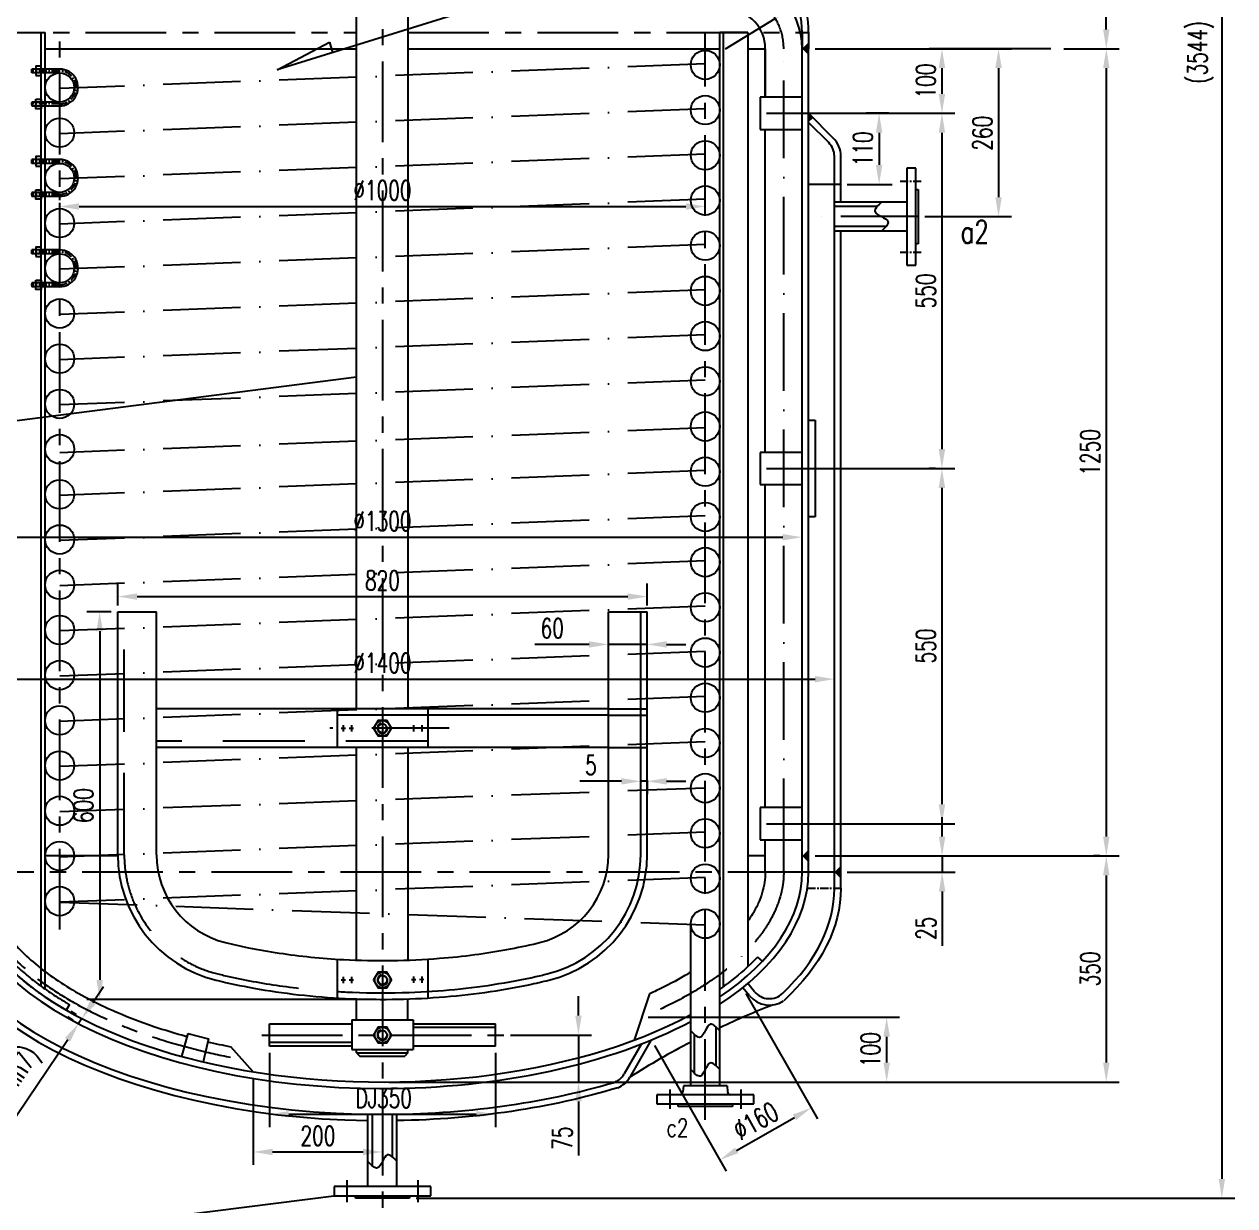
# Model space of a CAD drawing. Extents: x 92764 to 104934, y 26739 to 35166.
# Drawn here: x 94017 to 95892, y 30728 to 32558 of the extents above; entities that cross this region are included whole.
import ezdxf
from ezdxf.enums import TextEntityAlignment as Align

# ---------------------------------------------------------------- set-up
doc = ezdxf.new("R2010")
doc.units = 0
doc.header["$LTSCALE"] = 10
for name, pattern in [('ACAD_ISO10W100', [18, 12, -3, 0, -3]), ('CENTER', [2, 1.25, -0.25, 0.25, -0.25]), ('DASHEDX2', [38.1, 25.4, -12.7])]:
    doc.linetypes.add(name, pattern=pattern)
for name, color, linetype in [('01', 7, 'Continuous'), ('2', 1, 'Continuous'), ('HGJ', 1, 'Continuous'), ('HGJX', 2, 'CENTER'), ('hgjy', 7, 'Continuous'), ('sb', 1, 'Continuous'), ('sbx', 2, 'CENTER'), ('sby', 5, 'Continuous'), ('tank', 1, 'Continuous'), ('tankx', 2, 'ACAD_ISO10W100'), ('tanky', 7, 'Continuous')]:
    doc.layers.add(name, color=color, linetype=linetype)
doc.styles.add('hzfs', font='simplex.shx', dxfattribs={"width": 0.7, "bigfont": 'hzfs.shx'})
doc.dimstyles.new('PVCAD$0', dxfattribs={"dimscale": 10, "dimtxt": 3, "dimasz": 3, "dimexe": 2, "dimexo": 1, "dimgap": 1, "dimtad": 1, "dimdec": 0, "dimzin": 0, "dimdsep": 46, "dimtxsty": 'hzfs', "dimcen": 0, "dimclrd": 4, "dimclre": 4, "dimclrt": 7, "dimadec": 0, "dimazin": 0, "dimtfac": 0.7, "dimtmove": 0, "dimatfit": 0, "dimfxl": 0, "dimarcsym": 0})
doc.dimstyles.new('PVCAD$4', dxfattribs={"dimscale": 10, "dimtxt": 3, "dimasz": 3, "dimexe": 2, "dimexo": 1, "dimgap": 1, "dimtad": 1, "dimtoh": 1, "dimdec": 0, "dimzin": 0, "dimdsep": 46, "dimtxsty": 'hzfs', "dimcen": 0, "dimclrd": 4, "dimclre": 4, "dimclrt": 7, "dimadec": 0, "dimazin": 0, "dimtfac": 0.7, "dimtmove": 0, "dimatfit": 0, "dimfxl": 0, "dimarcsym": 0})

# ---------------------------------------------------------------- blocks, each defined once
blk = doc.blocks.new('*D62')
at = {"color": 4, "lineweight": -2}
for p, q in [((95607.5, 32520.1), (95418.6, 32520.1)), ((95438.6, 32490.1), (95438.6, 32450.1)), ((95167, 32420.1), (95458.6, 32420.1))]:
    blk.add_line(p, q, dxfattribs=at)
at = {"color": 4}
for points in [[(95433.6, 32490.1), (95443.6, 32490.1), (95438.6, 32520.1)], [(95433.6, 32450.1), (95443.6, 32450.1), (95438.6, 32420.1)]]:
    blk.add_solid(points, dxfattribs=at)
at = {"layer": 'DEFPOINTS', "color": 0}
for p in [(95617.5, 32520.1), (95157, 32420.1), (95438.6, 32420.1)]:
    blk.add_point(p, dxfattribs=at)
at = {"color": 7, "insert": (95413.6, 32470.1), "char_height": 30, "attachment_point": 5, "rotation": 90, "style": 'hzfs'}
blk.add_mtext('100', dxfattribs=at)
blk = doc.blocks.new('*D63')
at = {"color": 4, "lineweight": -2}
for p, q in [((95636.5, 32520.1), (95713.2, 32520.1)), ((95693.2, 32490.1), (95693.2, 31300.1)), ((95242, 31270.1), (95713.2, 31270.1))]:
    blk.add_line(p, q, dxfattribs=at)
at = {"color": 4}
for points in [[(95688.2, 32490.1), (95698.2, 32490.1), (95693.2, 32520.1)], [(95688.2, 31300.1), (95698.2, 31300.1), (95693.2, 31270.1)]]:
    blk.add_solid(points, dxfattribs=at)
at = {"layer": 'DEFPOINTS', "color": 0}
for p in [(95626.5, 32520.1), (95232, 31270.1), (95693.2, 31270.1)]:
    blk.add_point(p, dxfattribs=at)
at = {"color": 7, "insert": (95668.2, 31895.1), "char_height": 30, "attachment_point": 5, "rotation": 90, "style": 'hzfs'}
blk.add_mtext('1250', dxfattribs=at)
blk = doc.blocks.new('*D64')
at = {"color": 4, "lineweight": -2}
for p, q in [((95438.9, 31300.1), (95438.9, 31330.1)), ((95292, 31270.1), (95458.9, 31270.1)), ((95438.9, 31270.1), (95438.9, 31245.1)), ((95292, 31245.1), (95458.9, 31245.1)), ((95438.9, 31215.1), (95438.9, 31131.1))]:
    blk.add_line(p, q, dxfattribs=at)
at = {"color": 4}
for points in [[(95433.9, 31300.1), (95443.9, 31300.1), (95438.9, 31270.1)], [(95433.9, 31215.1), (95443.9, 31215.1), (95438.9, 31245.1)]]:
    blk.add_solid(points, dxfattribs=at)
at = {"layer": 'DEFPOINTS', "color": 0}
for p in [(95282, 31270.1), (95282, 31245.1), (95438.9, 31245.1)]:
    blk.add_point(p, dxfattribs=at)
at = {"color": 7, "insert": (95413.9, 31158.1), "char_height": 30, "attachment_point": 5, "rotation": 90, "style": 'hzfs'}
blk.add_mtext('25', dxfattribs=at)
blk = doc.blocks.new('*D65')
at = {"color": 4, "lineweight": -2}
for p, q in [((94123.2, 31043.2), (94140, 31068.1)), ((94092.9, 31016.1), (94084.6, 31021.6)), ((94098.1, 31023.9), (94089.9, 31029.5)), ((94106.4, 31018.3), (94101.2, 31010.5)), ((94084.4, 30985.6), (93990.5, 30846.3))]:
    blk.add_line(p, q, dxfattribs=at)
at = {"color": 4}
for points in [[(94119.1, 31046), (94127.4, 31040.4), (94106.4, 31018.3)], [(94080.2, 30988.4), (94088.5, 30982.8), (94101.2, 31010.5)]]:
    blk.add_solid(points, dxfattribs=at)
at = {"layer": 'DEFPOINTS', "color": 0}
for p in [(94106.4, 31018.3), (94101.2, 31010.5), (94101.2, 31010.5)]:
    blk.add_point(p, dxfattribs=at)
at = {"color": 7, "insert": (94001.8, 30921.9), "char_height": 30, "attachment_point": 5, "rotation": 56.0221, "style": 'hzfs'}
blk.add_mtext('8(min7)', dxfattribs=at)
blk = doc.blocks.new('*D94')
at = {"color": 4, "lineweight": -2}
for p, q in [((93922, 31773.7), (93922, 31783.7)), ((95222, 31773.7), (95222, 31783.7)), ((93952, 31763.7), (95192, 31763.7))]:
    blk.add_line(p, q, dxfattribs=at)
at = {"color": 4}
for points in [[(93952, 31768.7), (93952, 31758.7), (93922, 31763.7)], [(95192, 31768.7), (95192, 31758.7), (95222, 31763.7)]]:
    blk.add_solid(points, dxfattribs=at)
at = {"layer": 'DEFPOINTS', "color": 0}
for p in [(93922, 31763.7), (95222, 31763.7), (95222, 31763.7)]:
    blk.add_point(p, dxfattribs=at)
at = {"color": 7, "insert": (94572, 31788.7), "char_height": 30, "attachment_point": 5, "style": 'hzfs'}
blk.add_mtext('%%C1300', dxfattribs=at)
blk = doc.blocks.new('*D95')
at = {"color": 4, "lineweight": -2}
for p, q in [((93872, 31553.9), (93872, 31563.9)), ((95272, 31553.9), (95272, 31563.9)), ((93902, 31543.9), (95242, 31543.9))]:
    blk.add_line(p, q, dxfattribs=at)
at = {"color": 4}
for points in [[(93902, 31548.9), (93902, 31538.9), (93872, 31543.9)], [(95242, 31548.9), (95242, 31538.9), (95272, 31543.9)]]:
    blk.add_solid(points, dxfattribs=at)
at = {"layer": 'DEFPOINTS', "color": 0}
for p in [(93872, 31543.9), (95272, 31543.9), (95272, 31543.9)]:
    blk.add_point(p, dxfattribs=at)
at = {"color": 7, "insert": (94572, 31568.9), "char_height": 30, "attachment_point": 5, "style": 'hzfs'}
blk.add_mtext('%%C1400', dxfattribs=at)
blk = doc.blocks.new('*D68')
at = {"color": 4, "lineweight": -2}
for p, q in [((94582, 32880.1), (95713.2, 32880.1)), ((95693.2, 32550.1), (95693.2, 32850.1)), ((95627.5, 32520.1), (95713.2, 32520.1))]:
    blk.add_line(p, q, dxfattribs=at)
at = {"color": 4}
for points in [[(95688.2, 32850.1), (95698.2, 32850.1), (95693.2, 32880.1)], [(95688.2, 32550.1), (95698.2, 32550.1), (95693.2, 32520.1)]]:
    blk.add_solid(points, dxfattribs=at)
at = {"layer": 'DEFPOINTS', "color": 0}
for p in [(94572, 32880.1), (95693.2, 32880.1), (95617.5, 32520.1)]:
    blk.add_point(p, dxfattribs=at)
at = {"color": 7, "insert": (95668.2, 32700.1), "char_height": 30, "attachment_point": 5, "rotation": 90, "style": 'hzfs'}
blk.add_mtext('358', dxfattribs=at)
blk = doc.blocks.new('*D101')
at = {"color": 4, "lineweight": -2}
for p, q in [((95719.1, 34289.3), (95892.2, 34289.3)), ((95872.2, 34259.3), (95872.2, 30770.1)), ((94624, 30740.1), (95892.2, 30740.1))]:
    blk.add_line(p, q, dxfattribs=at)
at = {"color": 4}
for points in [[(95867.2, 34259.3), (95877.2, 34259.3), (95872.2, 34289.3)], [(95867.2, 30770.1), (95877.2, 30770.1), (95872.2, 30740.1)]]:
    blk.add_solid(points, dxfattribs=at)
at = {"layer": 'DEFPOINTS', "color": 0}
for p in [(95709.1, 34289.3), (94614, 30740.1), (95872.2, 30740.1)]:
    blk.add_point(p, dxfattribs=at)
at = {"color": 7, "insert": (95839.4, 32514.7), "char_height": 30, "attachment_point": 5, "rotation": 90, "style": 'hzfs'}
blk.add_mtext('(3544)', dxfattribs=at)
blk = doc.blocks.new('*D102')
at = {"color": 4, "lineweight": -2}
for p, q in [((95356.1, 32420.1), (95321.3, 32420.1)), ((95341.3, 32390.1), (95341.3, 32340.1)), ((95292, 32310.1), (95361.3, 32310.1))]:
    blk.add_line(p, q, dxfattribs=at)
at = {"color": 4}
for points in [[(95336.3, 32390.1), (95346.3, 32390.1), (95341.3, 32420.1)], [(95336.3, 32340.1), (95346.3, 32340.1), (95341.3, 32310.1)]]:
    blk.add_solid(points, dxfattribs=at)
at = {"layer": 'DEFPOINTS', "color": 0}
for p in [(95366.1, 32420.1), (95282, 32310.1), (95341.3, 32310.1)]:
    blk.add_point(p, dxfattribs=at)
at = {"color": 7, "insert": (95316.3, 32365.1), "char_height": 30, "attachment_point": 5, "rotation": 90, "style": 'hzfs'}
blk.add_mtext('110', dxfattribs=at)
blk = doc.blocks.new('*D72')
at = {"layer": '2', "color": 4, "lineweight": -2}
for p, q in [((94072, 32285.8), (94072, 32295.8)), ((95072, 32285.8), (95072, 32295.8)), ((94102, 32275.8), (95042, 32275.8))]:
    blk.add_line(p, q, dxfattribs=at)
at = {"layer": '2', "color": 4}
for points in [[(94102, 32280.8), (94102, 32270.8), (94072, 32275.8)], [(95042, 32280.8), (95042, 32270.8), (95072, 32275.8)]]:
    blk.add_solid(points, dxfattribs=at)
at = {"layer": 'DEFPOINTS', "color": 0}
for p in [(94072, 32275.8), (95072, 32275.8), (95072, 32275.8)]:
    blk.add_point(p, dxfattribs=at)
at = {"layer": '2', "color": 7, "insert": (94572, 32300.8), "char_height": 30, "attachment_point": 5, "style": 'hzfs'}
blk.add_mtext('%%C1000', dxfattribs=at)
blk = doc.blocks.new('*D116')
at = {"layer": '2', "color": 4, "lineweight": -2}
for p, q in [((95206.1, 32582.4), (95233, 32598.8)), ((95233, 32598.8), (95298, 32598.8)), ((95103.5, 32520.1), (95180.4, 32566.8))]:
    blk.add_line(p, q, dxfattribs=at)
at = {"layer": '2', "color": 4}
blk.add_solid([(95203.5, 32586.7), (95208.7, 32578.1), (95180.4, 32566.8)], dxfattribs=at)
at = {"layer": 'DEFPOINTS', "color": 0}
for p in [(95180.4, 32566.8), (95103.5, 32520.1)]:
    blk.add_point(p, dxfattribs=at)
at = {"layer": '2', "color": 7, "insert": (95270.5, 32623.8), "char_height": 30, "attachment_point": 5, "style": 'hzfs'}
blk.add_mtext('R90', dxfattribs=at)
blk = doc.blocks.new('*D118')
at = {"color": 4, "lineweight": -2}
for p, q in [((95409.1, 32420.1), (95458.6, 32420.1)), ((95438.6, 32390.1), (95438.6, 31900.1)), ((95167, 31870.1), (95458.6, 31870.1))]:
    blk.add_line(p, q, dxfattribs=at)
at = {"color": 4}
for points in [[(95433.6, 32390.1), (95443.6, 32390.1), (95438.6, 32420.1)], [(95433.6, 31900.1), (95443.6, 31900.1), (95438.6, 31870.1)]]:
    blk.add_solid(points, dxfattribs=at)
at = {"layer": 'DEFPOINTS', "color": 0}
for p in [(95399.1, 32420.1), (95157, 31870.1), (95438.6, 31870.1)]:
    blk.add_point(p, dxfattribs=at)
at = {"color": 7, "insert": (95413.6, 32145.1), "char_height": 30, "attachment_point": 5, "rotation": 90, "style": 'hzfs'}
blk.add_mtext('550', dxfattribs=at)
blk = doc.blocks.new('*D119')
at = {"color": 4, "lineweight": -2}
for p, q in [((95428.6, 31870.1), (95418.6, 31870.1)), ((95438.6, 31840.1), (95438.6, 31350.1)), ((95167, 31320.1), (95458.6, 31320.1))]:
    blk.add_line(p, q, dxfattribs=at)
at = {"color": 4}
for points in [[(95433.6, 31840.1), (95443.6, 31840.1), (95438.6, 31870.1)], [(95433.6, 31350.1), (95443.6, 31350.1), (95438.6, 31320.1)]]:
    blk.add_solid(points, dxfattribs=at)
at = {"layer": 'DEFPOINTS', "color": 0}
for p in [(95438.6, 31870.1), (95157, 31320.1), (95438.6, 31320.1)]:
    blk.add_point(p, dxfattribs=at)
at = {"color": 7, "insert": (95413.6, 31595.1), "char_height": 30, "attachment_point": 5, "rotation": 90, "style": 'hzfs'}
blk.add_mtext('550', dxfattribs=at)
blk = doc.blocks.new('*D74')
at = {"color": 4, "lineweight": -2}
for p, q in [((95242, 32520.1), (95546.3, 32520.1)), ((95526.3, 32490.1), (95526.3, 32290.1)), ((95412, 32260.1), (95546.3, 32260.1))]:
    blk.add_line(p, q, dxfattribs=at)
at = {"color": 4}
for points in [[(95521.3, 32490.1), (95531.3, 32490.1), (95526.3, 32520.1)], [(95521.3, 32290.1), (95531.3, 32290.1), (95526.3, 32260.1)]]:
    blk.add_solid(points, dxfattribs=at)
at = {"layer": 'DEFPOINTS', "color": 0}
for p in [(95232, 32520.1), (95402, 32260.1), (95526.3, 32260.1)]:
    blk.add_point(p, dxfattribs=at)
at = {"color": 7, "insert": (95501.3, 32389.3), "char_height": 30, "attachment_point": 5, "rotation": 90, "style": 'hzfs'}
blk.add_mtext('260', dxfattribs=at)
blk = doc.blocks.new('*D121')
at = {"layer": '2', "color": 4, "lineweight": -2}
for p, q in [((95135, 31057.4), (95246, 30862.9)), ((94993.3, 30976.5), (95104.3, 30782)), ((95120.5, 30814.2), (95210.1, 30865.3))]:
    blk.add_line(p, q, dxfattribs=at)
at = {"layer": '2', "color": 4}
for points in [[(95207.6, 30869.7), (95212.5, 30861), (95236.1, 30880.2)], [(95118, 30818.5), (95123, 30809.9), (95094.4, 30799.3)]]:
    blk.add_solid(points, dxfattribs=at)
at = {"layer": 'DEFPOINTS', "color": 0}
for p in [(95130, 31066), (94988.3, 30985.2), (95236.1, 30880.2)]:
    blk.add_point(p, dxfattribs=at)
at = {"layer": '2', "color": 7, "insert": (95150.1, 30859.9), "char_height": 30, "attachment_point": 5, "rotation": 29.7222, "style": 'hzfs'}
blk.add_mtext('%%C160', dxfattribs=at)
blk = doc.blocks.new('*D123')
at = {"layer": '2', "color": 4, "lineweight": -2}
for p, q in [((94162, 31658.1), (94162, 31691.8)), ((94982, 31658.1), (94982, 31691.8)), ((94192, 31671.8), (94952, 31671.8))]:
    blk.add_line(p, q, dxfattribs=at)
at = {"layer": '2', "color": 4}
for points in [[(94192, 31676.8), (94192, 31666.8), (94162, 31671.8)], [(94952, 31676.8), (94952, 31666.8), (94982, 31671.8)]]:
    blk.add_solid(points, dxfattribs=at)
at = {"layer": 'DEFPOINTS', "color": 0}
for p in [(94982, 31671.8), (94162, 31648.1), (94982, 31648.1)]:
    blk.add_point(p, dxfattribs=at)
at = {"layer": '2', "color": 7, "insert": (94572, 31696.8), "char_height": 30, "attachment_point": 5, "style": 'hzfs'}
blk.add_mtext('820', dxfattribs=at)
blk = doc.blocks.new('*D124')
at = {"layer": '2', "color": 4, "lineweight": -2}
for p, q in [((94152, 31648.1), (94114, 31648.1)), ((94134, 31618.1), (94134, 31078.1)), ((94562, 31048.1), (94114, 31048.1))]:
    blk.add_line(p, q, dxfattribs=at)
at = {"layer": '2', "color": 4}
for points in [[(94129, 31618.1), (94139, 31618.1), (94134, 31648.1)], [(94129, 31078.1), (94139, 31078.1), (94134, 31048.1)]]:
    blk.add_solid(points, dxfattribs=at)
at = {"layer": 'DEFPOINTS', "color": 0}
for p in [(94162, 31648.1), (94134, 31048.1), (94572, 31048.1)]:
    blk.add_point(p, dxfattribs=at)
at = {"layer": '2', "color": 7, "insert": (94109, 31348.1), "char_height": 30, "attachment_point": 5, "rotation": 90, "style": 'hzfs'}
blk.add_mtext('600', dxfattribs=at)
blk = doc.blocks.new('*D125')
at = {"layer": '2', "color": 4, "lineweight": -2}
for p, q in [((94922, 31607.7), (94922, 31617.7)), ((94982, 31607.7), (94982, 31617.7)), ((94892, 31597.7), (94808, 31597.7)), ((94982, 31597.7), (94922, 31597.7)), ((95012, 31597.7), (95042, 31597.7))]:
    blk.add_line(p, q, dxfattribs=at)
at = {"layer": '2', "color": 4}
for points in [[(94892, 31602.7), (94892, 31592.7), (94922, 31597.7)], [(95012, 31602.7), (95012, 31592.7), (94982, 31597.7)]]:
    blk.add_solid(points, dxfattribs=at)
at = {"layer": 'DEFPOINTS', "color": 0}
for p in [(94922, 31597.7), (94922, 31597.7), (94982, 31597.7)]:
    blk.add_point(p, dxfattribs=at)
at = {"layer": '2', "color": 7, "insert": (94835, 31622.7), "char_height": 30, "attachment_point": 5, "style": 'hzfs'}
blk.add_mtext('60', dxfattribs=at)
blk = doc.blocks.new('*D126')
at = {"layer": '2', "color": 4, "lineweight": -2}
for p, q in [((94972, 31395.7), (94972, 31405.7)), ((94942, 31385.7), (94877.9, 31385.7)), ((94982, 31385.7), (94972, 31385.7)), ((94982, 31387.7), (94982, 31365.7)), ((95012, 31385.7), (95042, 31385.7))]:
    blk.add_line(p, q, dxfattribs=at)
at = {"layer": '2', "color": 4}
for points in [[(94942, 31390.7), (94942, 31380.7), (94972, 31385.7)], [(95012, 31390.7), (95012, 31380.7), (94982, 31385.7)]]:
    blk.add_solid(points, dxfattribs=at)
at = {"layer": 'DEFPOINTS', "color": 0}
for p in [(94982, 31397.7), (94972, 31385.7), (94982, 31385.7)]:
    blk.add_point(p, dxfattribs=at)
at = {"layer": '2', "color": 7, "insert": (94894.9, 31410.7), "char_height": 30, "attachment_point": 5, "style": 'hzfs'}
blk.add_mtext('5', dxfattribs=at)
blk = doc.blocks.new('*D134')
at = {"layer": '2', "color": 4, "lineweight": -2}
for p, q in [((94983.7, 31020.3), (95373, 31020.3)), ((95353, 30950.1), (95353, 30990.3)), ((94582, 30920.1), (95373, 30920.1))]:
    blk.add_line(p, q, dxfattribs=at)
at = {"layer": '2', "color": 4}
for points in [[(95348, 30990.3), (95358, 30990.3), (95353, 31020.3)], [(95348, 30950.1), (95358, 30950.1), (95353, 30920.1)]]:
    blk.add_solid(points, dxfattribs=at)
at = {"layer": 'DEFPOINTS', "color": 0}
for p in [(94973.7, 31020.3), (95353, 31020.3), (94572, 30920.1)]:
    blk.add_point(p, dxfattribs=at)
at = {"layer": '2', "color": 7, "insert": (95328, 30970.2), "char_height": 30, "attachment_point": 5, "rotation": 90, "style": 'hzfs'}
blk.add_mtext('100', dxfattribs=at)
blk = doc.blocks.new('*D136')
at = {"layer": '2', "color": 4, "lineweight": -2}
for p, q in [((94396.8, 30965.4), (94396.8, 30850.1)), ((94747.2, 30965.4), (94747.2, 30850.1)), ((94426.8, 30870.1), (94717.2, 30870.1))]:
    blk.add_line(p, q, dxfattribs=at)
at = {"layer": '2', "color": 4}
for points in [[(94426.8, 30875.1), (94426.8, 30865.1), (94396.8, 30870.1)], [(94717.2, 30875.1), (94717.2, 30865.1), (94747.2, 30870.1)]]:
    blk.add_solid(points, dxfattribs=at)
at = {"layer": 'DEFPOINTS', "color": 0}
for p in [(94396.8, 30975.4), (94747.2, 30975.4), (94747.2, 30870.1)]:
    blk.add_point(p, dxfattribs=at)
at = {"layer": '2', "color": 7, "insert": (94574, 30895.1), "char_height": 30, "attachment_point": 5, "style": 'hzfs'}
blk.add_mtext('DJ350', dxfattribs=at)
blk = doc.blocks.new('*D141')
at = {"layer": '2', "color": 4, "lineweight": -2}
for p, q in [((94371.9, 30925.9), (94371.9, 30791.8)), ((94572, 30910.1), (94572, 30791.8)), ((94401.9, 30811.8), (94542, 30811.8))]:
    blk.add_line(p, q, dxfattribs=at)
at = {"layer": '2', "color": 4}
for points in [[(94401.9, 30816.8), (94401.9, 30806.8), (94371.9, 30811.8)], [(94542, 30816.8), (94542, 30806.8), (94572, 30811.8)]]:
    blk.add_solid(points, dxfattribs=at)
at = {"layer": 'DEFPOINTS', "color": 0}
for p in [(94371.9, 30935.9), (94572, 30920.1), (94572, 30811.8)]:
    blk.add_point(p, dxfattribs=at)
at = {"layer": '2', "color": 7, "insert": (94472, 30836.8), "char_height": 30, "attachment_point": 5, "style": 'hzfs'}
blk.add_mtext('200', dxfattribs=at)
blk = doc.blocks.new('*D145')
at = {"layer": '2', "color": 4, "lineweight": -2}
for p, q in [((94875.6, 31022.9), (94875.6, 31052.9)), ((94770.3, 30992.9), (94895.6, 30992.9)), ((94875.6, 30992.9), (94875.6, 30920.1)), ((94770.3, 30920.1), (94895.6, 30920.1)), ((94875.6, 30890.1), (94875.6, 30806.1))]:
    blk.add_line(p, q, dxfattribs=at)
at = {"layer": '2', "color": 4}
for points in [[(94870.6, 31022.9), (94880.6, 31022.9), (94875.6, 30992.9)], [(94870.6, 30890.1), (94880.6, 30890.1), (94875.6, 30920.1)]]:
    blk.add_solid(points, dxfattribs=at)
at = {"layer": 'DEFPOINTS', "color": 0}
for p in [(94760.3, 30992.9), (94760.3, 30920.1), (94875.6, 30920.1)]:
    blk.add_point(p, dxfattribs=at)
at = {"layer": '2', "color": 7, "insert": (94850.6, 30833.1), "char_height": 30, "attachment_point": 5, "rotation": 90, "style": 'hzfs'}
blk.add_mtext('75', dxfattribs=at)
blk = doc.blocks.new('*D147')
at = {"layer": '2', "color": 4, "lineweight": -2}
for p, q in [((95683.2, 31270.1), (95673.2, 31270.1)), ((95693.2, 31240.1), (95693.2, 30950.1)), ((94582, 30920.1), (95713.2, 30920.1))]:
    blk.add_line(p, q, dxfattribs=at)
at = {"layer": '2', "color": 4}
for points in [[(95688.2, 31240.1), (95698.2, 31240.1), (95693.2, 31270.1)], [(95688.2, 30950.1), (95698.2, 30950.1), (95693.2, 30920.1)]]:
    blk.add_solid(points, dxfattribs=at)
at = {"layer": 'DEFPOINTS', "color": 0}
for p in [(95693.2, 31270.1), (94572, 30920.1), (95693.2, 30920.1)]:
    blk.add_point(p, dxfattribs=at)
at = {"layer": '2', "color": 7, "insert": (95668.2, 31095.1), "char_height": 30, "attachment_point": 5, "rotation": 90, "style": 'hzfs'}
blk.add_mtext('350', dxfattribs=at)

msp = doc.modelspace()

# ---------------------------------------------------------------- linework, layer by layer
for p, q in [((94678.5, 32571), (94409, 32487.6)), ((94409, 32487.6), (94489.7, 32530.1)), ((94489.7, 32530.1), (94494.7, 32514.1))]:
    msp.add_line(p, q)
at = {"layer": '01'}
for p, q in [((94922, 31498.1), (94982, 31498.1)), ((94922, 31488.1), (94982, 31488.1)), ((94922, 31438.1), (94982, 31438.1))]:
    msp.add_line(p, q, dxfattribs=at)
at = {"layer": '2'}
for p, q in [((94006, 32545.1), (94049.5, 32545.1)), ((94043.5, 31095.7), (94043.5, 32545.1)), ((94049.5, 31091.1), (94049.5, 32545.1)), ((95138, 32545.1), (95094.5, 32545.1)), ((95094.5, 31028), (95094.5, 32545.1)), ((95100.5, 31068.2), (95100.5, 32545.1)), ((95138, 32545.1), (95138, 31098.8)), ((95165, 32520.1), (95165, 32445.1)), ((94072, 32488.6), (94029.1, 32488.6)), ((94029.1, 32482.6), (94029.1, 32488.6)), ((94072, 32482.6), (94029.1, 32482.6)), ((95222, 32445.1), (95157, 32445.1)), ((95157, 32445.1), (95157, 32395.1)), ((94029.1, 32437.5), (94029.1, 32431.5)), ((94071.3, 32437.4), (94029.1, 32437.4)), ((94071.3, 32431.4), (94029.1, 32431.4)), ((95157, 32395.1), (95222, 32395.1)), ((94072, 32348.6), (94029.1, 32348.6)), ((94029.1, 32342.6), (94029.1, 32348.6)), ((94072, 32342.6), (94029.1, 32342.6)), ((94029.1, 32297.5), (94029.1, 32291.5)), ((94071.3, 32297.4), (94029.1, 32297.4)), ((94071.3, 32291.4), (94029.1, 32291.4)), ((94072, 32208.6), (94029.1, 32208.6)), ((94029.1, 32202.6), (94029.1, 32208.6)), ((94072, 32202.6), (94029.1, 32202.6)), ((94029.1, 32157.5), (94029.1, 32151.5)), ((94071.3, 32157.4), (94029.1, 32157.4)), ((94071.3, 32151.4), (94029.1, 32151.4)), ((95222, 31895.1), (95157, 31895.1)), ((95157, 31895.1), (95157, 31845.1)), ((95157, 31845.1), (95222, 31845.1)), ((94162, 31648.1), (94222, 31648.1)), ((94922, 31648.1), (94982, 31648.1)), ((94922, 31498.1), (94222, 31498.1)), ((94501.9, 31498.1), (94501.9, 31438.1)), ((94922, 31488.1), (94501.9, 31488.1)), ((94507.9, 31467.9), (94514.5, 31467.9)), ((94511.2, 31472.9), (94511.2, 31463)), ((94520.5, 31467.9), (94527.1, 31467.9)), ((94523.8, 31472.9), (94523.8, 31463)), ((94623.5, 31467.9), (94616.9, 31467.9)), ((94620.2, 31472.9), (94620.2, 31463)), ((94636.2, 31467.9), (94629.6, 31467.9)), ((94632.9, 31472.9), (94632.9, 31463)), ((94922, 31438.1), (94222, 31438.1)), ((95222, 31345.1), (95157, 31345.1)), ((95157, 31345.1), (95157, 31295.1)), ((95157, 31295.1), (95222, 31295.1)), ((94502, 31110.3), (94502, 31050.2)), ((95152.7, 31113.3), (95160.4, 31107)), ((94508, 31078.1), (94514.6, 31078.1)), ((94511.3, 31083.1), (94511.3, 31073.1)), ((94520.6, 31078.1), (94527.2, 31078.1)), ((94523.9, 31083.1), (94523.9, 31073.1)), ((94623.5, 31078.5), (94616.9, 31078.4)), ((94620.2, 31083.4), (94620.2, 31073.5)), ((94636.2, 31078.6), (94629.6, 31078.5)), ((94632.8, 31083.5), (94632.9, 31073.6)), ((95148.3, 31059.9), (95137.7, 31072.5)), ((94985.7, 31056.5), (94962, 30985.1)), ((95140.7, 31053.4), (95130, 31066)), ((94524.6, 31016.3), (94524.6, 30970.6)), ((94524.6, 31016.3), (94619.4, 31016.3)), ((94619.4, 31016.3), (94619.4, 30970.6)), ((94396.8, 30975.4), (94396.8, 31010.4)), ((94396.8, 31010.4), (94524.6, 31010.4)), ((94619.4, 31010.4), (94747.2, 31010.4)), ((94747.2, 31004.5), (94619.4, 31004.5)), ((94747.2, 30975.4), (94747.2, 31010.4)), ((94270.4, 30995.4), (94260.7, 30959.8)), ((94270.4, 30995.4), (94302.5, 30987.1)), ((94302.5, 30987.1), (94294.1, 30951.3)), ((94396.8, 30981.8), (94524.6, 30981.8)), ((94973.3, 30979.1), (94946.6, 30932.8)), ((94988.3, 30985.2), (94955.2, 30927.8)), ((94371.9, 30935.9), (94336.9, 30974.7)), ((94524.6, 30975.4), (94396.8, 30975.4)), ((94524.6, 30970.6), (94619.4, 30970.6)), ((94532, 30965.1), (94611.4, 30965.1)), ((94532, 30965.1), (94537, 30960.1)), ((94537, 30960.1), (94606.4, 30960.1)), ((94611.4, 30965.1), (94606.4, 30960.1)), ((94747.2, 30975.4), (94619.4, 30975.4))]:
    msp.add_line(p, q, dxfattribs=at)
at = {"layer": '2', "color": 0, "linetype": 'DASHEDX2', "ltscale": 0.5}
for p, q in [((94172, 31272.1), (94172, 31648.1)), ((94642.2, 31448.1), (94222, 31448.1)), ((94043.5, 31068.2), (94043.5, 31095.7)), ((94049.5, 31063.9), (94049.5, 31091.1)), ((94087.1, 31040.1), (94082.2, 31031.5))]:
    msp.add_line(p, q, dxfattribs=at)
at = {"layer": '2', "color": 0}
for p, q in [((94642.2, 31498.1), (94642.2, 31438.1)), ((94642.2, 31110.3), (94642.2, 31050.2))]:
    msp.add_line(p, q, dxfattribs=at)
at = {"layer": '2'}
for points in [[(94035, 32478.4), (94043.5, 32478.4), (94043.5, 32493), (94035, 32493)], [(94035, 32441.8), (94043.5, 32441.8), (94043.5, 32427.2), (94035, 32427.2)], [(94035, 32338.4), (94043.5, 32338.4), (94043.5, 32353), (94035, 32353)], [(94035, 32301.8), (94043.5, 32301.8), (94043.5, 32287.2), (94035, 32287.2)], [(94035, 32198.4), (94043.5, 32198.4), (94043.5, 32213), (94035, 32213)], [(94035, 32161.8), (94043.5, 32161.8), (94043.5, 32147.2), (94035, 32147.2)]]:
    msp.add_lwpolyline(points, close=True, dxfattribs=at)
at = {"layer": '2', "linetype": 'Continuous'}
for points in [[(94578.9, 31455.9), (94585.9, 31467.9), (94578.9, 31479.9), (94565.1, 31479.9), (94558.2, 31467.9), (94565.1, 31455.9)], [(94579, 31066.1), (94586, 31078.1), (94579, 31090.1), (94565.2, 31090.1), (94558.2, 31078.1), (94565.2, 31066.1)], [(94578.9, 30980.9), (94585.9, 30992.9), (94578.9, 31004.9), (94565.1, 31004.9), (94558.2, 30992.9), (94565.1, 30980.9)]]:
    msp.add_lwpolyline(points, close=True, dxfattribs=at)
at = {"layer": '2'}
for centre in [(95072, 32495.1), (94072, 32460.1), (95072, 32425.1), (94072, 32390.1), (95072, 32355.1), (94072, 32320.1), (95072, 32285.1), (94072, 32250.1), (95072, 32215.1), (94072, 32180.1), (95072, 32145.1), (94072, 32110.1), (95072, 32075.1), (94072, 32040.1), (95072, 32005.1), (94072, 31970.1), (95072, 31935.1), (94072, 31900.1), (95072, 31865.1), (94072, 31830.1), (95072, 31795.1), (94072, 31760.1), (95072, 31725.1), (94072, 31690.1), (95072, 31655.1), (94072, 31620.1), (95072, 31585.1), (94072, 31550.1), (95072, 31515.1), (94072, 31480.1), (95072, 31445.1), (94072, 31410.1), (95072, 31375.1), (94072, 31340.1), (95072, 31305.1), (94072, 31270.1), (95072, 31235.1), (94072, 31200.1), (95072, 31165.1)]:
    msp.add_circle(centre, 22.5, dxfattribs=at)
at = {"layer": '2', "linetype": 'Continuous'}
for centre, radius in [((94572, 31467.9), 12), ((94572, 31467.9), 6.92), ((94572.1, 31078.1), 12), ((94572.1, 31078.1), 6.92), ((94572, 30992.9), 12), ((94572, 30992.9), 6.92)]:
    msp.add_circle(centre, radius, dxfattribs=at)
at = {"layer": '2'}
for centre, radius, start, end in [((95103.5, 32520.1), 118.5, 0, 85.6988), ((95103.5, 32520.1), 61.5, 0, 85.6988), ((94072, 32460.1), 28.5, 134.2525, 134.2525), ((94072, 32460.1), 28.5, 268.599, 89.6509), ((94072, 32320.1), 28.5, 134.2525, 134.2525), ((94072, 32320.1), 28.5, 268.599, 89.6509), ((94072, 32180.1), 28.5, 134.2525, 134.2525), ((94072, 32180.1), 28.5, 268.599, 89.6509), ((95072, 31655.1), 28.5, 45.7475, 45.7475), ((95171.2, 31079.2), 40, 220.1753, 303.7896), ((95171.2, 31079.2), 30, 220.1753, 313.6324), ((95652.6, 29821), 1308.1, 111.3194, 115.2515), ((95652.6, 29821), 1308.1, 117.4512, 122.2121), ((94920.6, 30947.8), 30, 286.5198, 330), ((94920.6, 30947.8), 40, 293.7359, 330)]:
    msp.add_arc(centre, radius, start, end, dxfattribs=at)
at = {"layer": '2', "color": 7, "linetype": 'Continuous'}
for centre in [(94572, 31467.9), (94572.1, 31078.1), (94572, 30992.9)]:
    msp.add_arc(centre, 8, 105, 15, dxfattribs=at)
at = {"layer": '2', "color": 0, "linetype": 'DASHEDX2', "ltscale": 0.5}
msp.add_arc((94362, 31272.1), 190, 180, 256.2234, dxfattribs=at)
for points, knots in [([(93991.4, 31113.3), (93993.8, 31110.8), (93996.3, 31108.2), (94009.9, 31094.7), (94022.4, 31084), (94049.7, 31063.4), (94064.6, 31053.4), (94082.8, 31042.7), (94084.9, 31041.4), (94087.1, 31040.1)], [3.5822047, 3.5822047, 3.5822047, 3.5822047, 3.6093309, 3.6093309, 3.7262654, 3.7262654, 3.8432, 3.8432, 3.8588393, 3.8588393, 3.8588393, 3.8588393]), ([(93984.1, 31106.5), (93992.4, 31097.7), (94001.5, 31089.1), (94021.2, 31072.3), (94031.8, 31064.1), (94054.5, 31048.2), (94066.5, 31040.6), (94080.2, 31032.6), (94081.2, 31032), (94082.2, 31031.5)], [3.5822047, 3.5822047, 3.5822047, 3.5822047, 3.6720896, 3.6720896, 3.7619744, 3.7619744, 3.8518593, 3.8518593, 3.8588393, 3.8588393, 3.8588393, 3.8588393]), ([(94316.8, 31087.6), (94329.6, 31084.4), (94342.7, 31081.5), (94382.7, 31073.5), (94410.5, 31069.1), (94459.6, 31063.4), (94480.7, 31061.5), (94502, 31060.2)], [4.2564376, 4.2564376, 4.2564376, 4.2564376, 4.331698, 4.331698, 4.482219, 4.482219, 4.5922809, 4.5922809, 4.5922809, 4.5922809])]:
    msp.add_open_spline(points, degree=3, knots=knots, dxfattribs=at)
at = {"layer": '2'}
msp.add_open_spline([(95152.7, 31113.3), (95150.2, 31110.8), (95147.7, 31108.2), (95134.1, 31094.7), (95121.7, 31084), (95103.6, 31070.4), (95099.1, 31067.1), (95094.5, 31063.9)], degree=3, knots=[3.5822047, 3.5822047, 3.5822047, 3.5822047, 3.6093309, 3.6093309, 3.7262654, 3.7262654, 3.7637113, 3.7637113, 3.7637113, 3.7637113], dxfattribs=at)
at = {"layer": 'HGJ'}
for p, q in [((95384, 32335.1), (95384, 32185.1)), ((95398, 32335.1), (95384, 32335.1)), ((95398, 32185.1), (95398, 32335.1)), ((95398, 32302.1), (95402, 32302.1)), ((95402, 32302.1), (95402, 32218.1)), ((95384, 32282.6), (95272, 32282.6)), ((95338.1, 32275.6), (95272, 32275.6)), ((95351.9, 32244.6), (95272, 32244.6)), ((95384, 32237.6), (95272, 32237.6)), ((95402, 32218.1), (95398, 32218.1)), ((95384, 32185.1), (95398, 32185.1)), ((94549.5, 30758.1), (94549.5, 30870.3)), ((94556.5, 30790.2), (94556.5, 30870.2)), ((94587.5, 30804), (94587.5, 30870.2)), ((94594.5, 30758.1), (94594.5, 30870.3)), ((94647, 30758.1), (94497, 30758.1)), ((94497, 30758.1), (94497, 30744.1)), ((94647, 30744.1), (94647, 30758.1)), ((94497, 30744.1), (94647, 30744.1)), ((94530, 30740.1), (94530, 30744.1)), ((94614, 30740.1), (94530, 30740.1)), ((94614, 30744.1), (94614, 30740.1))]:
    msp.add_line(p, q, dxfattribs=at)
at = {"layer": 'HGJX'}
for p, q in [((94072, 32485.6), (94027.1, 32485.6)), ((94072, 32434.6), (94027.1, 32434.6)), ((94072, 32345.6), (94027.1, 32345.6)), ((95374, 32315.1), (95408, 32315.1)), ((94072, 32294.6), (94027.1, 32294.6)), ((94072, 32205.6), (94027.1, 32205.6)), ((95374, 32205.1), (95408, 32205.1)), ((94072, 32154.6), (94027.1, 32154.6))]:
    msp.add_line(p, q, dxfattribs=at)
for centre in [(94072, 32460.1), (94072, 32320.1), (94072, 32180.1)]:
    msp.add_arc(centre, 25.5, 268.599, 89.6509, dxfattribs=at)
at = {"layer": 'hgjy'}
for points in [[(95345, 32282.6), (95335, 32267.6), (95355, 32252.6), (95345, 32237.6)], [(94594.5, 30797.1), (94579.5, 30807.1), (94564.5, 30787.1), (94549.5, 30797.1)]]:
    msp.add_spline(points, degree=3, dxfattribs=at)
at = {"layer": 'sb'}
for p, q in [((95232, 32420.1), (95270.3, 32381.8)), ((95232, 32406), (95263.2, 32374.7)), ((95272, 31220.1), (95272, 32353.5)), ((95282, 32282.6), (95282, 32353.5)), ((95282, 32310.1), (95232, 32310.1)), ((95282, 31220.1), (95282, 32237.6)), ((95282, 31245.1), (95232, 31245.1))]:
    msp.add_line(p, q, dxfattribs=at)
for radius in [30, 40]:
    msp.add_arc((95242, 32353.5), radius, 0, 45, dxfattribs=at)
for major_axis, ratio, start_param, end_param in [((710, 0), 0.507042, 3.141593, 4.680694), ((700, 0), 0.5, 3.141593, 4.712389), ((700, 0), 0.5, 5.800163, 6.283185), ((700, 0), 0.5, 4.712389, 5.247777)]:
    msp.add_ellipse((94572, 31220.1), major_axis=major_axis, ratio=ratio, start_param=start_param, end_param=end_param, dxfattribs=at)
at = {"layer": 'sb', "extrusion": (0, 0, -1)}
for major_axis, start_param, end_param in [((-710, 0), 3.141593, 3.646337), ((710, 0), 1.031342, 1.539101)]:
    msp.add_ellipse((94572, 31220.1), major_axis=major_axis, ratio=0.507042, start_param=start_param, end_param=end_param, dxfattribs=at)
at = {"layer": 'sbx'}
msp.add_line((95230.2, 31220.1), (95282, 31220.1), dxfattribs=at)
at = {"layer": 'sby'}
for points in [[(95232, 32406), (95232, 32420.1), (95239.1, 32413)], [(95272, 31245.1), (95282, 31255.1), (95282, 31235.1)]]:
    msp.add_solid(points, dxfattribs=at)
at = {"layer": 'tank'}
for p, q in [((94532, 31498.1), (94532, 32869.5)), ((94612, 31498.1), (94612, 32869.5)), ((95222, 32545.1), (95222, 32520.1)), ((95232, 32545.1), (95232, 32520.1)), ((94049.5, 32520.1), (94532, 32520.1)), ((94612, 32520.1), (95094.5, 32520.1)), ((95138, 32520.1), (95165, 32520.1)), ((95165, 32445.1), (95165, 32520.1)), ((95222, 32520.1), (95232, 32520.1)), ((95222, 31270.1), (95222, 32520.1)), ((95232, 31270.1), (95232, 32520.1)), ((95165, 31895.1), (95165, 32395.1)), ((95232, 31945.1), (95242, 31945.1)), ((95242, 31945.1), (95242, 31795.1)), ((95165, 31345.1), (95165, 31845.1)), ((95242, 31795.1), (95232, 31795.1)), ((94162, 31272.1), (94162, 31648.1)), ((94222, 31272.1), (94222, 31648.1)), ((94922, 31272.1), (94922, 31648.1)), ((94972, 31272.1), (94972, 31648.1)), ((94982, 31272.1), (94982, 31648.1)), ((94532, 31108.8), (94532, 31438.1)), ((94611.6, 31108.8), (94612, 31438.1)), ((95165, 31270.1), (95165, 31295.1)), ((94162, 31270.1), (94049.5, 31270.1)), ((95094.5, 30914.4), (95094.5, 31270.1)), ((95165, 31270.1), (95138, 31270.1)), ((95165, 31245.1), (95165, 31270.1)), ((95222, 31245.1), (95222, 31270.1)), ((95232, 31245.1), (95232, 31270.1)), ((95049.5, 30914.4), (95049.5, 31165.1)), ((94532, 31016.3), (94532, 31048.8)), ((94611.5, 31016.3), (94611.5, 31048.8)), ((95088.9, 30945.1), (95088.9, 31005.2)), ((95055.1, 30933.7), (95055.1, 30993.8)), ((94532, 30965.1), (94532, 30970.6)), ((94611.4, 30965.1), (94611.4, 30970.6)), ((95038.3, 30914.4), (95037.4, 30905)), ((95105.8, 30914.4), (95038.3, 30914.4)), ((95105.8, 30914.4), (95106.6, 30905)), ((95147, 30900.4), (94997, 30900.4)), ((94997, 30900.4), (94997, 30886.4)), ((94997, 30886.4), (95147, 30886.4)), ((95030, 30882.4), (95030, 30886.4)), ((95114, 30886.4), (95114, 30882.4)), ((95147, 30886.4), (95147, 30900.4)), ((95114, 30882.4), (95030, 30882.4))]:
    msp.add_line(p, q, dxfattribs=at)
for centre, radius, start, end in [((94362, 31272.1), 200, 180, 256.2234), ((94362, 31272.1), 140, 180, 256.2234), ((94782, 31272.1), 140, 283.7766, 0), ((94782, 31272.1), 190, 283.7766, 0), ((94782, 31272.1), 200, 283.7766, 0), ((95032.4, 30905.4), 5, 270, 354.8572), ((95111.6, 30905.4), 5, 185.1428, 270)]:
    msp.add_arc(centre, radius, start, end, dxfattribs=at)
for centre, major_axis, ratio, start_param, end_param in [((94572, 32545.1), (-650, 0), 0.5, 3.141593, 4.712389), ((94572, 32545.1), (-660, 0), 0.507576, 3.141593, 3.903552), ((94572, 31245.1), (660, 0), 0.507576, 3.141593, 4.712389), ((94572, 31245.1), (650, 0), 0.5, 3.141593, 5.537489), ((94572, 31245.1), (650, 0), 0.5, 5.646122, 6.283185), ((94572, 31245.1), (660, 0), 0.507576, 5.625921, 6.283185), ((94572, 31245.1), (660, 0), 0.507576, 4.712389, 5.521226)]:
    msp.add_ellipse(centre, major_axis=major_axis, ratio=ratio, start_param=start_param, end_param=end_param, dxfattribs=at)
for points, knots in [([(93954, 31245.1), (93954, 31237), (93954.8, 31228.8), (93957.8, 31212.4), (93960.2, 31204.2), (93966.4, 31187.7), (93970.4, 31179.3), (93980, 31162.7), (93985.7, 31154.3), (93998.8, 31137.7), (94006.2, 31129.4), (94022.7, 31113), (94031.8, 31104.9), (94051.8, 31089.1), (94062.6, 31081.4), (94085.7, 31066.3), (94098, 31059), (94124.2, 31045), (94138, 31038.2), (94173.1, 31022.6), (94195, 31014), (94234.5, 31000.7), (94251.5, 30995.5), (94269.1, 30990.7)], [3.141593, 3.141593, 3.141593, 3.141593, 3.235217, 3.235217, 3.32884, 3.32884, 3.422464, 3.422464, 3.516088, 3.516088, 3.609712, 3.609712, 3.703336, 3.703336, 3.79696, 3.79696, 3.890584, 3.890584, 3.984208, 3.984208, 4.117556, 4.117556, 4.212863, 4.212863, 4.212863, 4.212863]), ([(95165, 31245.1), (95165, 31239.9), (95164.6, 31234.7), (95163.1, 31224.2), (95161.9, 31218.9), (95158.7, 31208.1), (95156.7, 31202.7), (95151.7, 31191.5), (95148.7, 31185.9), (95143, 31176.5), (95140.6, 31172.9), (95138, 31169.3)], [3.1415927, 3.1415927, 3.1415927, 3.1415927, 3.2154211, 3.2154211, 3.2892496, 3.2892496, 3.3630781, 3.3630781, 3.4369066, 3.4369066, 3.4831302, 3.4831302, 3.4831302, 3.4831302]), ([(94328.7, 31136.1), (94340.3, 31133.3), (94352.2, 31130.6), (94379.9, 31125), (94395.7, 31122.2), (94428, 31117.4), (94444.5, 31115.3), (94477.8, 31112), (94494.7, 31110.6), (94536.4, 31108.4), (94561.4, 31107.9), (94611.1, 31108.5), (94636, 31109.7), (94678.8, 31113.1), (94697, 31115), (94731.7, 31119.6), (94748.2, 31122.2), (94780.6, 31128.2), (94796.3, 31131.5), (94813, 31135.5), (94814.3, 31135.9), (94815.7, 31136.2)], [4.2564376, 4.2564376, 4.2564376, 4.2564376, 4.32891, 4.32891, 4.4207699, 4.4207699, 4.5126297, 4.5126297, 4.6044896, 4.6044896, 4.7378245, 4.7378245, 4.8711594, 4.8711594, 4.9713252, 4.9713252, 5.0659268, 5.0659268, 5.1605283, 5.1605283, 5.1690747, 5.1690747, 5.1690747, 5.1690747]), ([(95049.5, 31090.5), (95046.5, 31088.6), (95043.5, 31086.8), (95026.8, 31076.8), (95012.2, 31069.1), (94993, 31059.9), (94989.4, 31058.2), (94985.7, 31056.5)], [3.8159312, 3.8159312, 3.8159312, 3.8159312, 3.8408226, 3.8408226, 3.9494247, 3.9494247, 3.9744942, 3.9744942, 3.9744942, 3.9744942]), ([(94314.4, 31077.8), (94333.2, 31073.2), (94352.7, 31069.1), (94395.3, 31061.4), (94418.5, 31058), (94465.8, 31052.7), (94489.8, 31050.7), (94538.2, 31048.3), (94562.6, 31047.9), (94611.3, 31048.5), (94635.6, 31049.6), (94683.6, 31053.2), (94707.4, 31055.7), (94753.9, 31062.2), (94776.6, 31066.2), (94809.3, 31073), (94819.8, 31075.4), (94830.1, 31078)], [4.2564376, 4.2564376, 4.2564376, 4.2564376, 4.3661664, 4.3661664, 4.4900135, 4.4900135, 4.6138606, 4.6138606, 4.7377078, 4.7377078, 4.8615549, 4.8615549, 4.985402, 4.985402, 5.1092492, 5.1092492, 5.1691817, 5.1691817, 5.1691817, 5.1691817]), ([(94502, 31060.2), (94509.8, 31059.7), (94517.6, 31059.3), (94554.7, 31057.9), (94584.2, 31057.8), (94637.2, 31059.7), (94660.8, 31061.2), (94707.2, 31065.8), (94730.1, 31068.8), (94774.8, 31076), (94796.6, 31080.3), (94821, 31086), (94824.3, 31086.8), (94827.7, 31087.7)], [4.5922809, 4.5922809, 4.5922809, 4.5922809, 4.6327399, 4.6327399, 4.7832609, 4.7832609, 4.9053131, 4.9053131, 5.0273653, 5.0273653, 5.1494175, 5.1494175, 5.1691817, 5.1691817, 5.1691817, 5.1691817])]:
    msp.add_open_spline(points, degree=3, knots=knots, dxfattribs=at)
msp.add_open_spline([(94301.4, 30982.5), (94313.1, 30979.7), (94324.9, 30977.1), (94336.9, 30974.7)], degree=3, dxfattribs=at)
at = {"layer": 'tankx', "linetype": 'CENTER', "ltscale": 10}
for p, q in [((94572, 34300.4), (94572, 30688.8)), ((93912, 32545.1), (94532, 32545.1)), ((94072, 31156.3), (94072, 32545.1)), ((94612, 32545.1), (95232, 32545.1)), ((95072, 30861.5), (95072, 32545.1)), ((95232, 31245.1), (93912, 31245.1)), ((94384.9, 30992.9), (94760.3, 30992.9))]:
    msp.add_line(p, q, dxfattribs=at)
at = {"layer": 'tankx'}
for p, q in [((95193.5, 31270.1), (95193.5, 32520.1)), ((95072, 32496.9), (94072, 32458.5)), ((95072, 32426.9), (94072, 32388.5)), ((95072, 32356.9), (94072, 32318.5)), ((95072, 32286.9), (94072, 32248.5)), ((95402, 32260.1), (95250.5, 32260.1)), ((95072, 32216.9), (94072, 32178.5)), ((95072, 32146.9), (94072, 32108.5)), ((95072, 32076.9), (94072, 32038.5)), ((95072, 32006.9), (94072, 31968.5)), ((95072, 31933), (94072, 31894.5)), ((95072, 31866.9), (94072, 31828.5)), ((95072, 31796.9), (94072, 31758.5)), ((95072, 31726.9), (94072, 31688.5)), ((95072, 31656.9), (94072, 31618.5)), ((95072, 31586.9), (94072, 31548.5)), ((95072, 31516.9), (94072, 31478.5)), ((94675.4, 31467.9), (94490.4, 31467.9)), ((95072, 31446.9), (94072, 31408.5)), ((95072, 31375.2), (94072, 31338.6)), ((95072, 31306.9), (94072, 31268.5)), ((95193.5, 31245.1), (95193.5, 31270.1)), ((95072, 31236.9), (94072, 31198.5)), ((94072, 31198.5), (95072, 31163.4)), ((95017, 30908.4), (95017, 30878.4)), ((95127, 30908.4), (95127, 30878.4))]:
    msp.add_line(p, q, dxfattribs=at)
at = {"layer": 'tankx', "ltscale": 10}
for p, q in [((94517, 30768.1), (94517, 30734.1)), ((94627, 30768.1), (94627, 30734.1))]:
    msp.add_line(p, q, dxfattribs=at)
at = {"layer": 'tankx'}
msp.add_arc((95103.5, 32520.1), 90, 0, 85.6988, dxfattribs=at)
at = {"layer": 'tankx', "linetype": 'CENTER', "ltscale": 10}
msp.add_open_spline([(93938, 31245.1), (93938, 31237.9), (93938.5, 31230.7), (93940.5, 31217.6), (93941.7, 31211.8), (93944.8, 31200.2), (93946.7, 31194.3), (93951.3, 31182.7), (93953.9, 31176.9), (93962.4, 31160.5), (93969.1, 31149.9), (93985, 31129), (93994.2, 31118.7), (94014.8, 31098.5), (94026.3, 31088.6), (94051.5, 31069.5), (94065.3, 31060.2), (94094.8, 31042.4), (94110.5, 31033.9), (94144, 31017.7), (94161.6, 31010.1), (94198.5, 30995.8), (94217.8, 30989.2), (94257.7, 30977), (94278.4, 30971.4), (94317.6, 30962.2), (94335.9, 30958.4), (94354.6, 30955.1)], degree=3, knots=[3.141593, 3.141593, 3.141593, 3.141593, 3.215433, 3.215433, 3.275124, 3.275124, 3.334815, 3.334815, 3.394505, 3.394505, 3.504408, 3.504408, 3.61431, 3.61431, 3.724212, 3.724212, 3.834114, 3.834114, 3.944016, 3.944016, 4.053918, 4.053918, 4.16382, 4.16382, 4.273722, 4.273722, 4.36674, 4.36674, 4.36674, 4.36674], dxfattribs=at)
at = {"layer": 'tankx'}
msp.add_open_spline([(95193.5, 31245.1), (95193.5, 31240.7), (95193.3, 31236.2), (95192.5, 31227.9), (95191.9, 31224.1), (95190.5, 31216.4), (95189.6, 31212.6), (95186.1, 31199.7), (95182.7, 31190.6), (95174.9, 31174.3), (95170.8, 31167.1), (95162.4, 31154.2), (95158.2, 31148.4), (95149.1, 31137), (95144.1, 31131.2), (95131.9, 31118.3), (95124.3, 31111.1), (95107.9, 31096.9), (95099.1, 31090), (95080.2, 31076.3), (95070.1, 31069.7), (95044.4, 31054), (95028.2, 31045.2), (94999, 31031.1), (94986.5, 31025.6), (94973.7, 31020.3)], degree=3, knots=[3.1415927, 3.1415927, 3.1415927, 3.1415927, 3.1913958, 3.1913958, 3.2341822, 3.2341822, 3.2769685, 3.2769685, 3.3774987, 3.3774987, 3.4565846, 3.4565846, 3.5202691, 3.5202691, 3.5839536, 3.5839536, 3.6656918, 3.6656918, 3.74743, 3.74743, 3.8291682, 3.8291682, 3.9449579, 3.9449579, 4.0249339, 4.0249339, 4.0249339, 4.0249339], dxfattribs=at)
at = {"layer": 'tanky'}
for p, q in [((94532, 32011.6), (93263.4, 31848.9)), ((94500.7, 30744.1), (93263.4, 30587.8))]:
    msp.add_line(p, q, dxfattribs=at)
for points in [[(95094.5, 30999.5), (95079.5, 31009.5), (95064.5, 30989.5), (95049.5, 30999.5)], [(95094.5, 30939.4), (95079.5, 30949.4), (95064.5, 30929.4), (95049.5, 30939.4)]]:
    msp.add_spline(points, degree=3, dxfattribs=at)
for points in [[(95222, 32520.1), (95232, 32530.1), (95232, 32510.1)], [(95222, 31270.1), (95232, 31280.1), (95232, 31260.1)]]:
    msp.add_solid(points, dxfattribs=at)

# ---------------------------------------------------------------- texts
at = {"layer": 'hgjy', "style": 'hzfs', "width": 0.75}
msp.add_text('a2', height=35, dxfattribs=at).set_placement((95489.4, 32236.6), align=Align.MIDDLE)
at = {"layer": 'tanky', "style": 'hzfs', "width": 0.75}
msp.add_text('c2', height=28, dxfattribs=at).set_placement((95029, 30849.3), align=Align.MIDDLE)

# ---------------------------------------------------------------- dimensions: what is measured, and where the dimension line sits
for base, p1, p2, text, picture, middle in [((95872.2, 30740.1), (95709.1, 34289.3), (94614, 30740.1), '(3544)', '*D101', (95839.4, 32514.7)), ((95693.2, 32880.1), (95617.5, 32520.1), (94572, 32880.1), '358', '*D68', (95668.2, 32700.1))]:
    dim = msp.add_linear_dim(base=base, p1=p1, p2=p2, angle=90, text=text, dimstyle='PVCAD$0')
    dim.commit()
    dim.dimension.update_dxf_attribs({"geometry": picture, "text_midpoint": middle})
for base, p1, p2, picture, middle in [((95438.6, 32420.1), (95617.5, 32520.1), (95157, 32420.1), '*D62', (95413.6, 32470.1)), ((95693.2, 31270.1), (95626.5, 32520.1), (95232, 31270.1), '*D63', (95668.2, 31895.1)), ((95438.6, 31870.1), (95399.1, 32420.1), (95157, 31870.1), '*D118', (95413.6, 32145.1)), ((95341.3, 32310.1), (95366.1, 32420.1), (95282, 32310.1), '*D102', (95316.3, 32365.1)), ((95438.6, 31320.1), (95438.6, 31870.1), (95157, 31320.1), '*D119', (95413.6, 31595.1)), ((95438.9, 31245.1), (95282, 31270.1), (95282, 31245.1), '*D64', (95413.9, 31158.1))]:
    dim = msp.add_linear_dim(base=base, p1=p1, p2=p2, angle=90, dimstyle='PVCAD$0')
    dim.commit()
    dim.dimension.update_dxf_attribs({"geometry": picture, "text_midpoint": middle})
dim = msp.add_linear_dim(base=(95526.3, 32260.1), p1=(95232, 32520.1), p2=(95402, 32260.1), angle=90, dimstyle='PVCAD$0')
dim.commit()
dim.dimension.update_dxf_attribs({"geometry": '*D74', "text_midpoint": (95526.3, 32389.3), "dimtype": 160})
for base, p1, p2, picture, middle in [((95222, 31763.7), (93922, 31763.7), (95222, 31763.7), '*D94', (94572, 31788.7)), ((95272, 31543.9), (93872, 31543.9), (95272, 31543.9), '*D95', (94572, 31568.9))]:
    dim = msp.add_linear_dim(base=base, p1=p1, p2=p2, text='%%C<>', dimstyle='PVCAD$0')
    dim.commit()
    dim.dimension.update_dxf_attribs({"geometry": picture, "text_midpoint": middle})
dim = msp.add_aligned_dim(p1=(94106.4, 31018.3), p2=(94101.2, 31010.5), distance=0, text='8(min7)', dimstyle='PVCAD$0')
dim.commit()
dim.dimension.update_dxf_attribs({"geometry": '*D65', "text_midpoint": (94001.8, 30921.9)})
at = {"layer": '2'}
dim = msp.add_radius_dim(center=(95103.5, 32520.1), mpoint=(95180.4, 32566.8), dimstyle='PVCAD$4', dxfattribs=at)
dim.commit()
dim.dimension.update_dxf_attribs({"geometry": '*D116', "text_midpoint": (95270.5, 32598.8), "dimtype": 164})
dim = msp.add_linear_dim(base=(95072, 32275.8), p1=(94072, 32275.8), p2=(95072, 32275.8), text='%%C<>', dimstyle='PVCAD$0', dxfattribs=at)
dim.commit()
dim.dimension.update_dxf_attribs({"geometry": '*D72', "text_midpoint": (94572, 32300.8)})
at = {"layer": '2', "color": 0}
for base, p1, p2, picture, middle in [((94982, 31671.8), (94162, 31648.1), (94982, 31648.1), '*D123', (94572, 31696.8)), ((94922, 31597.7), (94982, 31597.7), (94922, 31597.7), '*D125', (94835, 31622.7))]:
    dim = msp.add_linear_dim(base=base, p1=p1, p2=p2, dimstyle='PVCAD$0', dxfattribs=at)
    dim.commit()
    dim.dimension.update_dxf_attribs({"geometry": picture, "text_midpoint": middle})
dim = msp.add_linear_dim(base=(94134, 31048.1), p1=(94162, 31648.1), p2=(94572, 31048.1), angle=90, dimstyle='PVCAD$0', dxfattribs=at)
dim.commit()
dim.dimension.update_dxf_attribs({"geometry": '*D124', "text_midpoint": (94109, 31348.1)})
dim = msp.add_linear_dim(base=(94982, 31385.7), p1=(94972, 31385.7), p2=(94982, 31397.7), text='5', dimstyle='PVCAD$0', dxfattribs=at)
dim.commit()
dim.dimension.update_dxf_attribs({"geometry": '*D126', "text_midpoint": (94894.9, 31385.7), "dimtype": 160})
at = {"layer": '2'}
for base, p1, p2, picture, middle in [((95693.2, 30920.1), (95693.2, 31270.1), (94572, 30920.1), '*D147', (95668.2, 31095.1)), ((95353, 31020.3), (94572, 30920.1), (94973.7, 31020.3), '*D134', (95328, 30970.2))]:
    dim = msp.add_linear_dim(base=base, p1=p1, p2=p2, angle=90, dimstyle='PVCAD$0', dxfattribs=at)
    dim.commit()
    dim.dimension.update_dxf_attribs({"geometry": picture, "text_midpoint": middle})
dim = msp.add_linear_dim(base=(95236.1, 30880.2), p1=(94988.3, 30985.2), p2=(95130, 31066), angle=29.7222, text='%%C160', dimstyle='PVCAD$0', dxfattribs=at)
dim.commit()
dim.dimension.update_dxf_attribs({"geometry": '*D121', "text_midpoint": (95162.5, 30838.2), "dimtype": 161})
dim = msp.add_linear_dim(base=(94875.6, 30920.1), p1=(94760.3, 30992.9), p2=(94760.3, 30920.1), angle=90, text='75', dimstyle='PVCAD$0', dxfattribs=at)
dim.commit()
dim.dimension.update_dxf_attribs({"geometry": '*D145', "text_midpoint": (94850.6, 30833.1)})
dim = msp.add_linear_dim(base=(94747.2, 30870.1), p1=(94396.8, 30975.4), p2=(94747.2, 30975.4), text='DJ350', dimstyle='PVCAD$0', dxfattribs=at)
dim.commit()
dim.dimension.update_dxf_attribs({"geometry": '*D136', "text_midpoint": (94574, 30870.1), "dimtype": 160})
dim = msp.add_linear_dim(base=(94572, 30811.8), p1=(94371.9, 30935.9), p2=(94572, 30920.1), dimstyle='PVCAD$0', dxfattribs=at)
dim.commit()
dim.dimension.update_dxf_attribs({"geometry": '*D141', "text_midpoint": (94472, 30836.8)})

doc.saveas('drawing.dxf')
